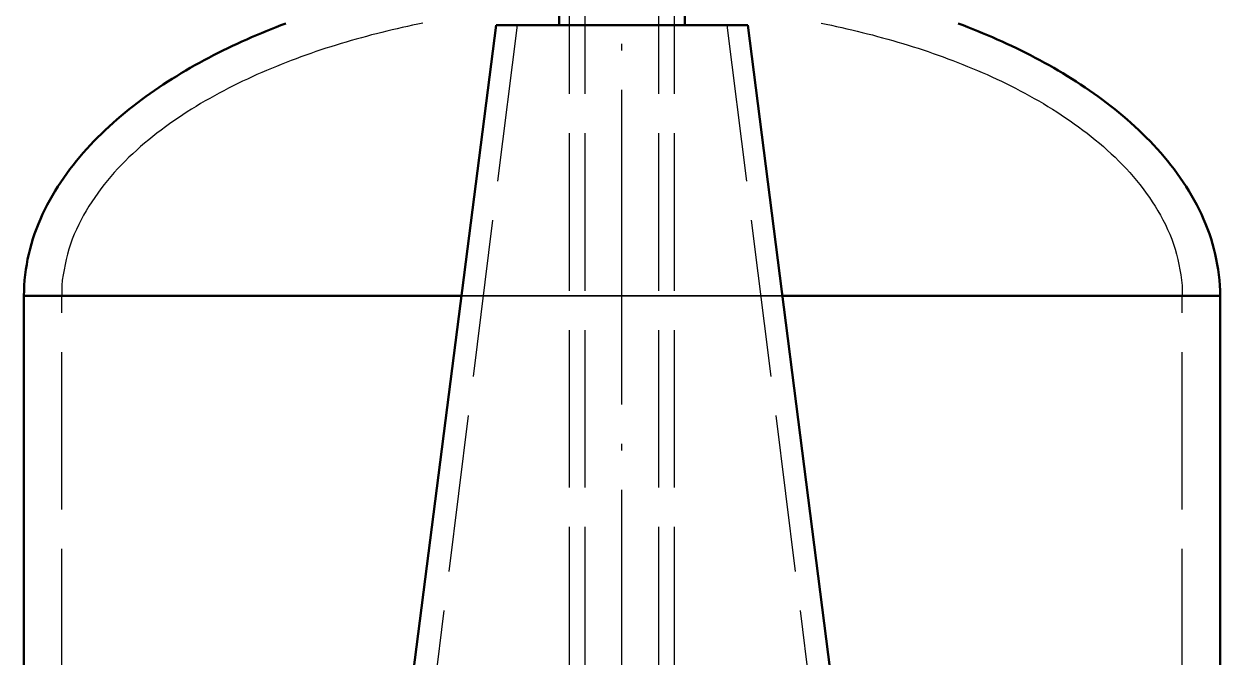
# Model space of a CAD drawing. Header units: millimetres. Extents: x 0 to 420, y 0 to 297.
# Drawn here: x 150.8 to 173.6, y 229.44 to 241.5 of the extents above; entities that cross this region are included whole.
import ezdxf

# ---------------------------------------------------------------- set-up
doc = ezdxf.new("R2010")
doc.units = ezdxf.units.MM
doc.linetypes.add('ISO02-TRAZOS', pattern=[3.75, 3, -0.75])
doc.linetypes.add('ISO04-TRAZO-PUNTO', pattern=[7.625, 6, -0.75, 0.125, -0.75])
for name, color, linetype, lineweight in [('01-VISIBLE', 7, 'CONTINUOUS', 50), ('02-OCULTA', 4, 'ISO02-TRAZOS', 25), ('03-EJE', 1, 'ISO04-TRAZO-PUNTO', 25)]:
    doc.layers.add(name, color=color, linetype=linetype, lineweight=lineweight)

msp = doc.modelspace()

# ---------------------------------------------------------------- linework, layer by layer
at = {"layer": '01-VISIBLE'}
for p, q in [((160.998, 251.084), (160.998, 241.484)), ((163.398, 251.084), (163.398, 241.484)), ((159.798, 241.484), (155.198, 205.484)), ((164.598, 241.484), (169.198, 205.484)), ((150.798, 176), (150.798, 236.32)), ((173.598, 176), (173.598, 236.32))]:
    msp.add_line(p, q, dxfattribs=at)
for points in [[(150.798, 236.32), (150.8, 236.421), (150.804, 236.521), (150.811, 236.622), (150.822, 236.722), (150.835, 236.822), (150.851, 236.921), (150.869, 237.02), (150.891, 237.118), (150.915, 237.216), (150.942, 237.313), (150.971, 237.409), (151.003, 237.504), (151.037, 237.599), (151.074, 237.693), (151.113, 237.785), (151.154, 237.877), (151.198, 237.968), (151.243, 238.058), (151.291, 238.146), (151.34, 238.234), (151.392, 238.32), (151.445, 238.406), (151.5, 238.49), (151.557, 238.573), (151.616, 238.655), (151.675, 238.736), (151.737, 238.815), (151.8, 238.894), (151.864, 238.971), (151.93, 239.047), (151.997, 239.123), (152.065, 239.197), (152.134, 239.27), (152.204, 239.341), (152.276, 239.412), (152.349, 239.482), (152.422, 239.55), (152.497, 239.618), (152.572, 239.684), (152.649, 239.75), (152.726, 239.814), (152.804, 239.878), (152.883, 239.94), (152.963, 240.002), (153.043, 240.062), (153.124, 240.122), (153.206, 240.18), (153.288, 240.238), (153.372, 240.294), (153.455, 240.35), (153.54, 240.405), (153.625, 240.459), (153.71, 240.512), (153.796, 240.564), (153.883, 240.616), (153.97, 240.666), (154.057, 240.716), (154.145, 240.765), (154.233, 240.813), (154.322, 240.86), (154.411, 240.907), (154.501, 240.952), (154.591, 240.997), (154.682, 241.042), (154.772, 241.085), (154.863, 241.128), (154.955, 241.17), (155.047, 241.211), (155.139, 241.251), (155.231, 241.291), (155.324, 241.33), (155.417, 241.368), (155.51, 241.406), (155.604, 241.443), (155.698, 241.479), (155.792, 241.515)], [(162.198, 241.484), (162.098, 241.484), (161.998, 241.484), (161.898, 241.484), (161.798, 241.484), (161.698, 241.484), (161.598, 241.484), (161.498, 241.484), (161.398, 241.484), (161.298, 241.484), (161.198, 241.484), (161.098, 241.484), (160.998, 241.484), (160.898, 241.484), (160.798, 241.484), (160.698, 241.484), (160.598, 241.484), (160.498, 241.484), (160.398, 241.484), (160.298, 241.484), (160.198, 241.484), (160.098, 241.484), (159.998, 241.484), (159.898, 241.484), (159.798, 241.484)], [(164.598, 241.484), (164.494, 241.484), (164.39, 241.484), (164.285, 241.484), (164.181, 241.484), (164.077, 241.484), (163.972, 241.484), (163.868, 241.484), (163.764, 241.484), (163.659, 241.484), (163.555, 241.484), (163.451, 241.484), (163.346, 241.484), (163.242, 241.484), (163.138, 241.484), (163.033, 241.484), (162.929, 241.484), (162.824, 241.484), (162.72, 241.484), (162.616, 241.484), (162.511, 241.484), (162.407, 241.484), (162.303, 241.484), (162.198, 241.484)], [(173.598, 236.32), (173.597, 236.421), (173.593, 236.521), (173.585, 236.622), (173.575, 236.722), (173.562, 236.822), (173.546, 236.921), (173.527, 237.02), (173.506, 237.118), (173.482, 237.216), (173.455, 237.313), (173.426, 237.409), (173.394, 237.504), (173.36, 237.599), (173.323, 237.693), (173.284, 237.785), (173.243, 237.877), (173.199, 237.968), (173.154, 238.058), (173.106, 238.146), (173.056, 238.234), (173.005, 238.32), (172.952, 238.406), (172.896, 238.49), (172.84, 238.573), (172.781, 238.655), (172.721, 238.736), (172.66, 238.815), (172.597, 238.894), (172.533, 238.971), (172.467, 239.047), (172.4, 239.123), (172.332, 239.197), (172.263, 239.27), (172.192, 239.341), (172.121, 239.412), (172.048, 239.482), (171.975, 239.55), (171.9, 239.618), (171.825, 239.684), (171.748, 239.75), (171.671, 239.814), (171.593, 239.878), (171.514, 239.94), (171.434, 240.002), (171.354, 240.062), (171.273, 240.122), (171.191, 240.18), (171.108, 240.238), (171.025, 240.294), (170.941, 240.35), (170.857, 240.405), (170.772, 240.459), (170.687, 240.512), (170.601, 240.564), (170.514, 240.616), (170.427, 240.666), (170.34, 240.716), (170.252, 240.765), (170.163, 240.813), (170.075, 240.86), (169.985, 240.907), (169.896, 240.952), (169.806, 240.997), (169.715, 241.042), (169.625, 241.085), (169.533, 241.128), (169.442, 241.17), (169.35, 241.211), (169.258, 241.251), (169.166, 241.291), (169.073, 241.33), (168.98, 241.368), (168.887, 241.406), (168.793, 241.443), (168.699, 241.479), (168.605, 241.515)], [(150.798, 236.32), (150.899, 236.32), (150.999, 236.32), (151.1, 236.32), (151.2, 236.32), (151.301, 236.32), (151.401, 236.32), (151.502, 236.32), (151.602, 236.32), (151.703, 236.32), (151.803, 236.32), (151.904, 236.32), (152.004, 236.32), (152.105, 236.32), (152.205, 236.32), (152.306, 236.32), (152.406, 236.32), (152.507, 236.32), (152.607, 236.32), (152.708, 236.32), (152.808, 236.32), (152.909, 236.32), (153.009, 236.32), (153.11, 236.32), (153.21, 236.32), (153.311, 236.32), (153.411, 236.32), (153.511, 236.32), (153.612, 236.32), (153.712, 236.32), (153.813, 236.32), (153.913, 236.32), (154.014, 236.32), (154.114, 236.32), (154.215, 236.32), (154.315, 236.32), (154.416, 236.32), (154.516, 236.32), (154.617, 236.32), (154.717, 236.32), (154.818, 236.32), (154.918, 236.32), (155.019, 236.32), (155.119, 236.32), (155.22, 236.32), (155.32, 236.32), (155.421, 236.32), (155.521, 236.32), (155.622, 236.32), (155.722, 236.32), (155.823, 236.32), (155.923, 236.32), (156.024, 236.32), (156.124, 236.32), (156.225, 236.32), (156.325, 236.32), (156.426, 236.32), (156.526, 236.32), (156.627, 236.32), (156.727, 236.32), (156.827, 236.32), (156.928, 236.32), (157.028, 236.32), (157.129, 236.32), (157.229, 236.32), (157.33, 236.32), (157.43, 236.32), (157.531, 236.32), (157.631, 236.32), (157.732, 236.32), (157.832, 236.32), (157.933, 236.32), (158.033, 236.32), (158.134, 236.32), (158.234, 236.32), (158.335, 236.32), (158.435, 236.32), (158.536, 236.32), (158.636, 236.32), (158.737, 236.32), (158.837, 236.32), (158.938, 236.32), (159.038, 236.32), (159.139, 236.32)], [(165.258, 236.32), (165.359, 236.32), (165.459, 236.32), (165.56, 236.32), (165.66, 236.32), (165.761, 236.32), (165.861, 236.32), (165.962, 236.32), (166.062, 236.32), (166.163, 236.32), (166.263, 236.32), (166.364, 236.32), (166.464, 236.32), (166.565, 236.32), (166.665, 236.32), (166.765, 236.32), (166.866, 236.32), (166.966, 236.32), (167.067, 236.32), (167.167, 236.32), (167.268, 236.32), (167.368, 236.32), (167.469, 236.32), (167.569, 236.32), (167.67, 236.32), (167.77, 236.32), (167.871, 236.32), (167.971, 236.32), (168.072, 236.32), (168.172, 236.32), (168.273, 236.32), (168.373, 236.32), (168.474, 236.32), (168.574, 236.32), (168.675, 236.32), (168.775, 236.32), (168.876, 236.32), (168.976, 236.32), (169.077, 236.32), (169.177, 236.32), (169.278, 236.32), (169.378, 236.32), (169.479, 236.32), (169.579, 236.32), (169.68, 236.32), (169.78, 236.32), (169.88, 236.32), (169.981, 236.32), (170.081, 236.32), (170.182, 236.32), (170.282, 236.32), (170.383, 236.32), (170.483, 236.32), (170.584, 236.32), (170.684, 236.32), (170.785, 236.32), (170.885, 236.32), (170.986, 236.32), (171.086, 236.32), (171.187, 236.32), (171.287, 236.32), (171.388, 236.32), (171.488, 236.32), (171.589, 236.32), (171.689, 236.32), (171.79, 236.32), (171.89, 236.32), (171.991, 236.32), (172.091, 236.32), (172.192, 236.32), (172.292, 236.32), (172.393, 236.32), (172.493, 236.32), (172.594, 236.32), (172.694, 236.32), (172.795, 236.32), (172.895, 236.32), (172.996, 236.32), (173.096, 236.32), (173.196, 236.32), (173.297, 236.32), (173.397, 236.32), (173.498, 236.32), (173.598, 236.32)]]:
    msp.add_lwpolyline(points, dxfattribs=at)
at = {"layer": '02-OCULTA'}
for p, q in [((161.198, 168.92), (161.198, 244.447)), ((161.498, 168.92), (161.498, 244.447)), ((162.898, 168.92), (162.898, 244.447)), ((163.198, 168.92), (163.198, 244.447)), ((160.198, 241.484), (155.698, 205.484)), ((164.198, 241.484), (168.698, 205.484)), ((151.518, 176), (151.518, 236.32)), ((172.878, 176), (172.878, 236.32))]:
    msp.add_line(p, q, dxfattribs=at)
for points in [[(158.405, 241.518), (158.306, 241.498), (158.208, 241.478), (158.11, 241.457), (158.011, 241.435), (157.913, 241.413), (157.815, 241.39), (157.717, 241.367), (157.619, 241.343), (157.522, 241.319), (157.424, 241.294), (157.327, 241.268), (157.23, 241.242), (157.133, 241.215), (157.036, 241.188), (156.939, 241.159), (156.843, 241.131), (156.747, 241.101), (156.651, 241.071), (156.555, 241.041), (156.459, 241.009), (156.364, 240.977), (156.269, 240.944), (156.174, 240.911), (156.079, 240.877), (155.985, 240.842), (155.891, 240.807), (155.797, 240.771), (155.703, 240.734), (155.61, 240.696), (155.517, 240.658), (155.424, 240.619), (155.332, 240.579), (155.24, 240.538), (155.148, 240.496), (155.057, 240.454), (154.966, 240.411), (154.875, 240.367), (154.785, 240.323), (154.695, 240.277), (154.606, 240.231), (154.517, 240.183), (154.429, 240.135), (154.341, 240.086), (154.254, 240.036), (154.167, 239.985), (154.081, 239.933), (153.995, 239.88), (153.91, 239.827), (153.826, 239.772), (153.742, 239.716), (153.659, 239.659), (153.576, 239.601), (153.495, 239.542), (153.414, 239.482), (153.334, 239.421), (153.255, 239.359), (153.177, 239.296), (153.099, 239.231), (153.023, 239.166), (152.948, 239.099), (152.874, 239.031), (152.801, 238.962), (152.729, 238.891), (152.658, 238.82), (152.589, 238.747), (152.521, 238.672), (152.455, 238.597), (152.39, 238.52), (152.326, 238.442), (152.265, 238.362), (152.205, 238.281), (152.147, 238.199), (152.091, 238.116), (152.037, 238.031), (151.985, 237.944), (151.935, 237.857), (151.887, 237.768), (151.842, 237.679), (151.799, 237.588), (151.758, 237.496), (151.721, 237.402), (151.687, 237.307), (151.657, 237.211), (151.63, 237.115), (151.605, 237.017), (151.583, 236.919), (151.563, 236.82), (151.544, 236.721), (151.53, 236.622), (151.523, 236.521), (151.519, 236.421), (151.518, 236.32)], [(159.798, 241.484), (159.898, 241.484), (159.998, 241.484), (160.098, 241.484), (160.198, 241.484), (160.298, 241.484), (160.398, 241.484), (160.498, 241.484), (160.598, 241.484), (160.698, 241.484), (160.798, 241.484), (160.898, 241.484), (160.998, 241.484), (161.098, 241.484), (161.198, 241.484), (161.298, 241.484), (161.398, 241.484), (161.498, 241.484), (161.598, 241.484), (161.698, 241.484), (161.798, 241.484), (161.898, 241.484), (161.998, 241.484), (162.098, 241.484), (162.198, 241.484), (162.298, 241.484), (162.398, 241.484), (162.498, 241.484), (162.598, 241.484), (162.698, 241.484), (162.798, 241.484), (162.898, 241.484), (162.998, 241.484), (163.098, 241.484), (163.198, 241.484), (163.298, 241.484), (163.398, 241.484), (163.498, 241.484), (163.598, 241.484), (163.698, 241.484), (163.798, 241.484), (163.898, 241.484), (163.998, 241.484), (164.098, 241.484), (164.198, 241.484), (164.298, 241.484), (164.398, 241.484), (164.498, 241.484), (164.598, 241.484)], [(162.198, 241.484), (162.098, 241.484), (161.998, 241.484), (161.898, 241.484), (161.798, 241.484), (161.698, 241.484), (161.598, 241.484), (161.498, 241.484), (161.398, 241.484), (161.298, 241.484), (161.198, 241.484), (161.098, 241.484), (160.998, 241.484), (160.898, 241.484), (160.798, 241.484), (160.698, 241.484), (160.598, 241.484), (160.498, 241.484), (160.398, 241.484), (160.298, 241.484), (160.198, 241.484)], [(160.198, 241.484), (160.298, 241.484), (160.398, 241.484), (160.498, 241.484), (160.598, 241.484), (160.698, 241.484), (160.798, 241.484), (160.898, 241.484), (160.998, 241.484), (161.098, 241.484), (161.198, 241.484), (161.298, 241.484), (161.398, 241.484), (161.498, 241.484), (161.598, 241.484), (161.698, 241.484), (161.798, 241.484), (161.898, 241.484), (161.998, 241.484), (162.098, 241.484), (162.198, 241.484), (162.298, 241.484), (162.398, 241.484), (162.498, 241.484), (162.598, 241.484), (162.698, 241.484), (162.798, 241.484), (162.898, 241.484), (162.998, 241.484), (163.098, 241.484), (163.198, 241.484), (163.298, 241.484), (163.398, 241.484), (163.498, 241.484), (163.598, 241.484), (163.698, 241.484), (163.798, 241.484), (163.898, 241.484), (163.998, 241.484), (164.098, 241.484), (164.198, 241.484)], [(163.398, 241.484), (163.298, 241.484), (163.198, 241.484), (163.098, 241.484), (162.998, 241.484), (162.898, 241.484), (162.798, 241.484), (162.698, 241.484), (162.598, 241.484), (162.498, 241.484), (162.398, 241.484), (162.298, 241.484), (162.198, 241.484), (162.098, 241.484), (161.998, 241.484), (161.898, 241.484), (161.798, 241.484), (161.698, 241.484), (161.598, 241.484), (161.498, 241.484), (161.398, 241.484), (161.298, 241.484), (161.198, 241.484), (161.098, 241.484), (160.998, 241.484)], [(160.998, 241.484), (161.108, 241.484), (161.217, 241.484), (161.326, 241.484), (161.435, 241.484), (161.544, 241.484), (161.653, 241.484), (161.762, 241.484), (161.871, 241.484), (161.98, 241.484), (162.089, 241.484), (162.198, 241.484)], [(162.198, 241.484), (162.298, 241.484), (162.398, 241.484), (162.498, 241.484), (162.598, 241.484), (162.698, 241.484), (162.798, 241.484), (162.898, 241.484), (162.998, 241.484), (163.098, 241.484), (163.198, 241.484), (163.298, 241.484), (163.398, 241.484)], [(164.198, 241.484), (164.098, 241.484), (163.998, 241.484), (163.898, 241.484), (163.798, 241.484), (163.698, 241.484), (163.598, 241.484), (163.498, 241.484), (163.398, 241.484), (163.298, 241.484), (163.198, 241.484), (163.098, 241.484), (162.998, 241.484), (162.898, 241.484), (162.798, 241.484), (162.698, 241.484), (162.598, 241.484), (162.498, 241.484), (162.398, 241.484), (162.298, 241.484), (162.198, 241.484)], [(165.992, 241.518), (166.09, 241.498), (166.189, 241.478), (166.287, 241.457), (166.386, 241.435), (166.484, 241.413), (166.582, 241.39), (166.68, 241.367), (166.777, 241.343), (166.875, 241.319), (166.973, 241.294), (167.07, 241.268), (167.167, 241.242), (167.264, 241.215), (167.361, 241.188), (167.457, 241.159), (167.554, 241.131), (167.65, 241.101), (167.746, 241.071), (167.842, 241.041), (167.938, 241.009), (168.033, 240.977), (168.128, 240.944), (168.223, 240.911), (168.318, 240.877), (168.412, 240.842), (168.506, 240.807), (168.6, 240.771), (168.694, 240.734), (168.787, 240.696), (168.88, 240.658), (168.973, 240.619), (169.065, 240.579), (169.157, 240.538), (169.249, 240.496), (169.34, 240.454), (169.431, 240.411), (169.522, 240.367), (169.612, 240.323), (169.702, 240.277), (169.791, 240.231), (169.88, 240.183), (169.968, 240.135), (170.056, 240.086), (170.143, 240.036), (170.23, 239.985), (170.316, 239.933), (170.402, 239.88), (170.487, 239.827), (170.571, 239.772), (170.655, 239.716), (170.738, 239.659), (170.82, 239.601), (170.902, 239.542), (170.983, 239.482), (171.063, 239.421), (171.142, 239.359), (171.22, 239.296), (171.297, 239.231), (171.374, 239.166), (171.449, 239.099), (171.523, 239.031), (171.596, 238.962), (171.668, 238.891), (171.738, 238.82), (171.808, 238.747), (171.876, 238.672), (171.942, 238.597), (172.007, 238.52), (172.07, 238.442), (172.132, 238.362), (172.192, 238.281), (172.25, 238.199), (172.306, 238.116), (172.36, 238.031), (172.412, 237.944), (172.462, 237.857), (172.509, 237.768), (172.555, 237.679), (172.598, 237.588), (172.638, 237.496), (172.676, 237.402), (172.709, 237.307), (172.74, 237.211), (172.767, 237.115), (172.791, 237.017), (172.814, 236.919), (172.834, 236.82), (172.853, 236.721), (172.866, 236.622), (172.874, 236.521), (172.878, 236.421), (172.878, 236.32)], [(162.198, 236.32), (162.098, 236.32), (161.998, 236.32), (161.898, 236.32), (161.798, 236.32), (161.698, 236.32), (161.598, 236.32), (161.498, 236.32), (161.398, 236.32), (161.298, 236.32), (161.198, 236.32), (161.098, 236.32), (160.998, 236.32), (160.898, 236.32), (160.798, 236.32), (160.698, 236.32), (160.598, 236.32), (160.498, 236.32), (160.398, 236.32), (160.298, 236.32), (160.198, 236.32), (160.098, 236.32), (159.998, 236.32), (159.898, 236.32), (159.798, 236.32), (159.698, 236.32), (159.598, 236.32), (159.498, 236.32), (159.398, 236.32), (159.298, 236.32), (159.198, 236.32), (159.098, 236.32), (158.998, 236.32), (158.898, 236.32), (158.798, 236.32), (158.698, 236.32), (158.598, 236.32), (158.498, 236.32), (158.398, 236.32), (158.298, 236.32), (158.198, 236.32), (158.098, 236.32), (157.998, 236.32), (157.898, 236.32), (157.798, 236.32), (157.698, 236.32), (157.598, 236.32), (157.498, 236.32), (157.398, 236.32), (157.298, 236.32), (157.198, 236.32), (157.098, 236.32), (156.998, 236.32), (156.898, 236.32), (156.798, 236.32), (156.698, 236.32), (156.598, 236.32), (156.498, 236.32), (156.398, 236.32), (156.298, 236.32), (156.198, 236.32), (156.098, 236.32), (155.998, 236.32), (155.898, 236.32), (155.798, 236.32), (155.698, 236.32), (155.598, 236.32), (155.498, 236.32), (155.398, 236.32), (155.298, 236.32), (155.198, 236.32), (155.098, 236.32), (154.998, 236.32), (154.898, 236.32), (154.798, 236.32), (154.698, 236.32), (154.598, 236.32), (154.498, 236.32), (154.398, 236.32), (154.298, 236.32), (154.198, 236.32), (154.098, 236.32), (153.998, 236.32), (153.898, 236.32), (153.798, 236.32), (153.698, 236.32), (153.598, 236.32), (153.498, 236.32), (153.398, 236.32), (153.298, 236.32), (153.198, 236.32), (153.098, 236.32), (152.998, 236.32), (152.898, 236.32), (152.798, 236.32), (152.698, 236.32), (152.598, 236.32), (152.498, 236.32), (152.398, 236.32), (152.298, 236.32), (152.198, 236.32), (152.098, 236.32), (151.998, 236.32), (151.898, 236.32), (151.798, 236.32), (151.698, 236.32), (151.598, 236.32), (151.498, 236.32), (151.398, 236.32), (151.298, 236.32), (151.198, 236.32), (151.098, 236.32), (150.998, 236.32), (150.898, 236.32), (150.798, 236.32)], [(162.198, 236.32), (162.098, 236.32), (161.997, 236.32), (161.896, 236.32), (161.795, 236.32), (161.695, 236.32), (161.594, 236.32), (161.493, 236.32), (161.392, 236.32), (161.292, 236.32), (161.191, 236.32), (161.09, 236.32), (160.989, 236.32), (160.889, 236.32), (160.788, 236.32), (160.687, 236.32), (160.586, 236.32), (160.486, 236.32), (160.385, 236.32), (160.284, 236.32), (160.183, 236.32), (160.083, 236.32), (159.982, 236.32), (159.881, 236.32), (159.78, 236.32), (159.68, 236.32), (159.579, 236.32), (159.478, 236.32), (159.377, 236.32), (159.277, 236.32), (159.176, 236.32), (159.075, 236.32), (158.974, 236.32), (158.874, 236.32), (158.773, 236.32), (158.672, 236.32), (158.571, 236.32), (158.47, 236.32), (158.37, 236.32), (158.269, 236.32), (158.168, 236.32), (158.067, 236.32), (157.967, 236.32), (157.866, 236.32), (157.765, 236.32), (157.664, 236.32), (157.564, 236.32), (157.463, 236.32), (157.362, 236.32), (157.261, 236.32), (157.161, 236.32), (157.06, 236.32), (156.959, 236.32), (156.858, 236.32), (156.758, 236.32), (156.657, 236.32), (156.556, 236.32), (156.455, 236.32), (156.355, 236.32), (156.254, 236.32), (156.153, 236.32), (156.052, 236.32), (155.952, 236.32), (155.851, 236.32), (155.75, 236.32), (155.649, 236.32), (155.549, 236.32), (155.448, 236.32), (155.347, 236.32), (155.246, 236.32), (155.146, 236.32), (155.045, 236.32), (154.944, 236.32), (154.843, 236.32), (154.743, 236.32), (154.642, 236.32), (154.541, 236.32), (154.44, 236.32), (154.34, 236.32), (154.239, 236.32), (154.138, 236.32), (154.037, 236.32), (153.937, 236.32), (153.836, 236.32), (153.735, 236.32), (153.634, 236.32), (153.534, 236.32), (153.433, 236.32), (153.332, 236.32), (153.231, 236.32), (153.13, 236.32), (153.03, 236.32), (152.929, 236.32), (152.828, 236.32), (152.727, 236.32), (152.627, 236.32), (152.526, 236.32), (152.425, 236.32), (152.324, 236.32), (152.224, 236.32), (152.123, 236.32), (152.022, 236.32), (151.921, 236.32), (151.821, 236.32), (151.72, 236.32), (151.619, 236.32), (151.518, 236.32)], [(151.518, 236.32), (151.619, 236.32), (151.719, 236.32), (151.819, 236.32), (151.92, 236.32), (152.02, 236.32), (152.12, 236.32), (152.22, 236.32), (152.321, 236.32), (152.421, 236.32), (152.521, 236.32), (152.622, 236.32), (152.722, 236.32), (152.822, 236.32), (152.922, 236.32), (153.023, 236.32), (153.123, 236.32), (153.223, 236.32), (153.323, 236.32), (153.424, 236.32), (153.524, 236.32), (153.624, 236.32), (153.725, 236.32), (153.825, 236.32), (153.925, 236.32), (154.025, 236.32), (154.126, 236.32), (154.226, 236.32), (154.326, 236.32), (154.427, 236.32), (154.527, 236.32), (154.627, 236.32), (154.727, 236.32), (154.828, 236.32), (154.928, 236.32), (155.028, 236.32), (155.129, 236.32), (155.229, 236.32), (155.329, 236.32), (155.429, 236.32), (155.53, 236.32), (155.63, 236.32), (155.73, 236.32), (155.831, 236.32), (155.931, 236.32), (156.031, 236.32), (156.131, 236.32), (156.232, 236.32), (156.332, 236.32), (156.432, 236.32), (156.532, 236.32), (156.633, 236.32), (156.733, 236.32), (156.833, 236.32), (156.934, 236.32), (157.034, 236.32), (157.134, 236.32), (157.234, 236.32), (157.335, 236.32), (157.435, 236.32), (157.535, 236.32), (157.636, 236.32), (157.736, 236.32), (157.836, 236.32), (157.936, 236.32), (158.037, 236.32), (158.137, 236.32), (158.237, 236.32), (158.338, 236.32), (158.438, 236.32), (158.538, 236.32), (158.638, 236.32), (158.739, 236.32), (158.839, 236.32), (158.939, 236.32), (159.04, 236.32), (159.14, 236.32), (159.24, 236.32), (159.34, 236.32), (159.441, 236.32), (159.541, 236.32), (159.641, 236.32), (159.742, 236.32), (159.842, 236.32), (159.942, 236.32), (160.042, 236.32), (160.143, 236.32), (160.243, 236.32), (160.343, 236.32), (160.443, 236.32), (160.544, 236.32), (160.644, 236.32), (160.744, 236.32), (160.845, 236.32), (160.945, 236.32), (161.045, 236.32), (161.145, 236.32), (161.246, 236.32), (161.346, 236.32), (161.446, 236.32), (161.547, 236.32), (161.647, 236.32), (161.747, 236.32), (161.847, 236.32), (161.948, 236.32), (162.048, 236.32), (162.148, 236.32), (162.249, 236.32), (162.349, 236.32), (162.449, 236.32), (162.549, 236.32), (162.65, 236.32), (162.75, 236.32), (162.85, 236.32), (162.951, 236.32), (163.051, 236.32), (163.151, 236.32), (163.251, 236.32), (163.352, 236.32), (163.452, 236.32), (163.552, 236.32), (163.652, 236.32), (163.753, 236.32), (163.853, 236.32), (163.953, 236.32), (164.054, 236.32), (164.154, 236.32), (164.254, 236.32), (164.354, 236.32), (164.455, 236.32), (164.555, 236.32), (164.655, 236.32), (164.756, 236.32), (164.856, 236.32), (164.956, 236.32), (165.056, 236.32), (165.157, 236.32), (165.257, 236.32), (165.357, 236.32), (165.458, 236.32), (165.558, 236.32), (165.658, 236.32), (165.758, 236.32), (165.859, 236.32), (165.959, 236.32), (166.059, 236.32), (166.16, 236.32), (166.26, 236.32), (166.36, 236.32), (166.46, 236.32), (166.561, 236.32), (166.661, 236.32), (166.761, 236.32), (166.862, 236.32), (166.962, 236.32), (167.062, 236.32), (167.162, 236.32), (167.263, 236.32), (167.363, 236.32), (167.463, 236.32), (167.563, 236.32), (167.664, 236.32), (167.764, 236.32), (167.864, 236.32), (167.965, 236.32), (168.065, 236.32), (168.165, 236.32), (168.265, 236.32), (168.366, 236.32), (168.466, 236.32), (168.566, 236.32), (168.667, 236.32), (168.767, 236.32), (168.867, 236.32), (168.967, 236.32), (169.068, 236.32), (169.168, 236.32), (169.268, 236.32), (169.369, 236.32), (169.469, 236.32), (169.569, 236.32), (169.669, 236.32), (169.77, 236.32), (169.87, 236.32), (169.97, 236.32), (170.071, 236.32), (170.171, 236.32), (170.271, 236.32), (170.371, 236.32), (170.472, 236.32), (170.572, 236.32), (170.672, 236.32), (170.772, 236.32), (170.873, 236.32), (170.973, 236.32), (171.073, 236.32), (171.174, 236.32), (171.274, 236.32), (171.374, 236.32), (171.474, 236.32), (171.575, 236.32), (171.675, 236.32), (171.775, 236.32), (171.876, 236.32), (171.976, 236.32), (172.076, 236.32), (172.176, 236.32), (172.277, 236.32), (172.377, 236.32), (172.477, 236.32), (172.578, 236.32), (172.678, 236.32), (172.778, 236.32), (172.878, 236.32)], [(159.139, 236.32), (159.239, 236.32), (159.339, 236.32), (159.44, 236.32), (159.54, 236.32), (159.64, 236.32), (159.741, 236.32), (159.841, 236.32), (159.941, 236.32), (160.042, 236.32), (160.142, 236.32), (160.242, 236.32), (160.342, 236.32), (160.443, 236.32), (160.543, 236.32), (160.643, 236.32), (160.744, 236.32), (160.844, 236.32), (160.944, 236.32), (161.045, 236.32), (161.145, 236.32), (161.245, 236.32), (161.346, 236.32), (161.446, 236.32), (161.546, 236.32), (161.647, 236.32), (161.747, 236.32), (161.847, 236.32), (161.948, 236.32), (162.048, 236.32), (162.148, 236.32), (162.249, 236.32), (162.349, 236.32), (162.449, 236.32), (162.55, 236.32), (162.65, 236.32), (162.75, 236.32), (162.85, 236.32), (162.951, 236.32), (163.051, 236.32), (163.151, 236.32), (163.252, 236.32), (163.352, 236.32), (163.452, 236.32), (163.553, 236.32), (163.653, 236.32), (163.753, 236.32), (163.854, 236.32), (163.954, 236.32), (164.054, 236.32), (164.155, 236.32), (164.255, 236.32), (164.355, 236.32), (164.456, 236.32), (164.556, 236.32), (164.656, 236.32), (164.757, 236.32), (164.857, 236.32), (164.957, 236.32), (165.058, 236.32), (165.158, 236.32), (165.258, 236.32)], [(173.598, 236.32), (173.498, 236.32), (173.398, 236.32), (173.298, 236.32), (173.198, 236.32), (173.098, 236.32), (172.998, 236.32), (172.898, 236.32), (172.798, 236.32), (172.698, 236.32), (172.598, 236.32), (172.498, 236.32), (172.398, 236.32), (172.298, 236.32), (172.198, 236.32), (172.098, 236.32), (171.998, 236.32), (171.898, 236.32), (171.798, 236.32), (171.698, 236.32), (171.598, 236.32), (171.498, 236.32), (171.398, 236.32), (171.298, 236.32), (171.198, 236.32), (171.098, 236.32), (170.998, 236.32), (170.898, 236.32), (170.798, 236.32), (170.698, 236.32), (170.598, 236.32), (170.498, 236.32), (170.398, 236.32), (170.298, 236.32), (170.198, 236.32), (170.098, 236.32), (169.998, 236.32), (169.898, 236.32), (169.798, 236.32), (169.698, 236.32), (169.598, 236.32), (169.498, 236.32), (169.398, 236.32), (169.298, 236.32), (169.198, 236.32), (169.098, 236.32), (168.998, 236.32), (168.898, 236.32), (168.798, 236.32), (168.698, 236.32), (168.598, 236.32), (168.498, 236.32), (168.398, 236.32), (168.298, 236.32), (168.198, 236.32), (168.098, 236.32), (167.998, 236.32), (167.898, 236.32), (167.798, 236.32), (167.698, 236.32), (167.598, 236.32), (167.498, 236.32), (167.398, 236.32), (167.298, 236.32), (167.198, 236.32), (167.098, 236.32), (166.998, 236.32), (166.898, 236.32), (166.798, 236.32), (166.698, 236.32), (166.598, 236.32), (166.498, 236.32), (166.398, 236.32), (166.298, 236.32), (166.198, 236.32), (166.098, 236.32), (165.998, 236.32), (165.898, 236.32), (165.798, 236.32), (165.698, 236.32), (165.598, 236.32), (165.498, 236.32), (165.398, 236.32), (165.298, 236.32), (165.198, 236.32), (165.098, 236.32), (164.998, 236.32), (164.898, 236.32), (164.798, 236.32), (164.698, 236.32), (164.598, 236.32), (164.498, 236.32), (164.398, 236.32), (164.298, 236.32), (164.198, 236.32), (164.098, 236.32), (163.998, 236.32), (163.898, 236.32), (163.798, 236.32), (163.698, 236.32), (163.598, 236.32), (163.498, 236.32), (163.398, 236.32), (163.298, 236.32), (163.198, 236.32), (163.098, 236.32), (162.998, 236.32), (162.898, 236.32), (162.798, 236.32), (162.698, 236.32), (162.598, 236.32), (162.498, 236.32), (162.398, 236.32), (162.298, 236.32), (162.198, 236.32)], [(172.878, 236.32), (172.778, 236.32), (172.677, 236.32), (172.576, 236.32), (172.475, 236.32), (172.375, 236.32), (172.274, 236.32), (172.173, 236.32), (172.072, 236.32), (171.972, 236.32), (171.871, 236.32), (171.77, 236.32), (171.669, 236.32), (171.569, 236.32), (171.468, 236.32), (171.367, 236.32), (171.266, 236.32), (171.166, 236.32), (171.065, 236.32), (170.964, 236.32), (170.863, 236.32), (170.763, 236.32), (170.662, 236.32), (170.561, 236.32), (170.46, 236.32), (170.36, 236.32), (170.259, 236.32), (170.158, 236.32), (170.057, 236.32), (169.957, 236.32), (169.856, 236.32), (169.755, 236.32), (169.654, 236.32), (169.554, 236.32), (169.453, 236.32), (169.352, 236.32), (169.251, 236.32), (169.15, 236.32), (169.05, 236.32), (168.949, 236.32), (168.848, 236.32), (168.747, 236.32), (168.647, 236.32), (168.546, 236.32), (168.445, 236.32), (168.344, 236.32), (168.244, 236.32), (168.143, 236.32), (168.042, 236.32), (167.941, 236.32), (167.841, 236.32), (167.74, 236.32), (167.639, 236.32), (167.538, 236.32), (167.438, 236.32), (167.337, 236.32), (167.236, 236.32), (167.135, 236.32), (167.035, 236.32), (166.934, 236.32), (166.833, 236.32), (166.732, 236.32), (166.632, 236.32), (166.531, 236.32), (166.43, 236.32), (166.329, 236.32), (166.229, 236.32), (166.128, 236.32), (166.027, 236.32), (165.926, 236.32), (165.826, 236.32), (165.725, 236.32), (165.624, 236.32), (165.523, 236.32), (165.423, 236.32), (165.322, 236.32), (165.221, 236.32), (165.12, 236.32), (165.02, 236.32), (164.919, 236.32), (164.818, 236.32), (164.717, 236.32), (164.617, 236.32), (164.516, 236.32), (164.415, 236.32), (164.314, 236.32), (164.214, 236.32), (164.113, 236.32), (164.012, 236.32), (163.911, 236.32), (163.81, 236.32), (163.71, 236.32), (163.609, 236.32), (163.508, 236.32), (163.407, 236.32), (163.307, 236.32), (163.206, 236.32), (163.105, 236.32), (163.004, 236.32), (162.904, 236.32), (162.803, 236.32), (162.702, 236.32), (162.601, 236.32), (162.501, 236.32), (162.4, 236.32), (162.299, 236.32), (162.198, 236.32)]]:
    msp.add_lwpolyline(points, dxfattribs=at)
at = {"layer": '03-EJE'}
msp.add_line((162.198, 158), (162.198, 251.847), dxfattribs=at)

doc.saveas('drawing.dxf')
